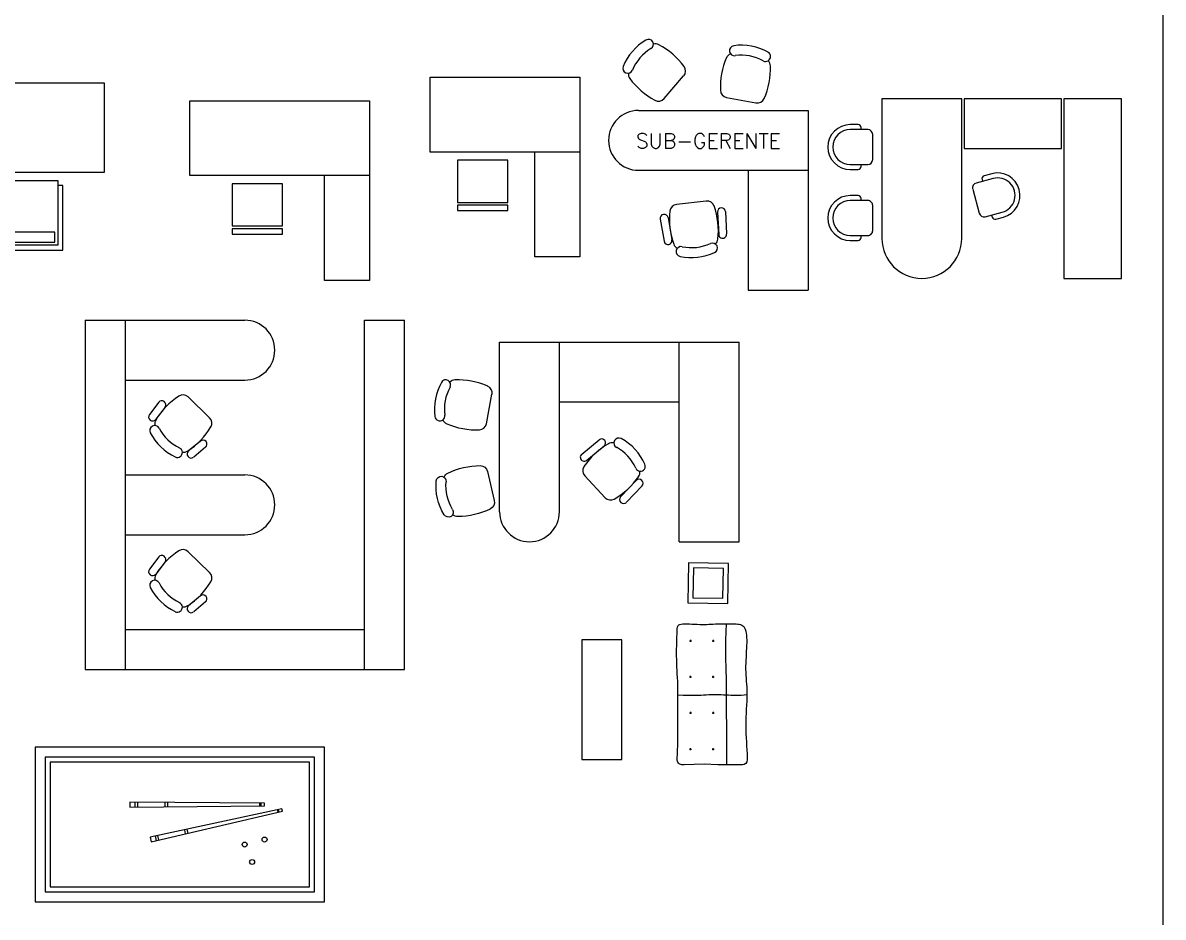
# Model space of a CAD drawing. Header units: millimetres. Extents: x 203.7 to 271.7, y 165.9 to 194.2.
# Drawn here: x 213.95 to 225.38, y 177.89 to 186.85 of the extents above; entities that cross this region are included whole.
import ezdxf
from ezdxf.enums import TextEntityAlignment as Align

# ---------------------------------------------------------------- set-up
doc = ezdxf.new("R2010")
doc.units = ezdxf.units.MM
doc.layers.add('MUEBLE', color=8, linetype='Continuous')
doc.layers.add('MURO-ACTUALES', color=1, linetype='Continuous')
doc.layers.add('textos norm', color=7, linetype='Continuous', lineweight=20)
doc.styles.add('RO', font='ROMANS.shx')

# ---------------------------------------------------------------- blocks, each defined once
blk = doc.blocks.new('C')
at = {"layer": 'MUEBLE'}
for p, q in [((-0.01, 0), (0.01, 0)), ((0, -0.01), (0, 0.01))]:
    blk.add_line(p, q, dxfattribs=at)
blk = doc.blocks.new('SILLA-VI')
at = {"layer": 'MUEBLE'}
blk.add_line((-0.15, -0.275), (0.15, -0.275), dxfattribs=at)
for centre, radius, start, end in [((-0.159, 0.199), 0.05, 108.4886, 288.4886), ((0, -0.275), 0.55, 71.5114, 108.4886), ((0.159, 0.199), 0.05, 251.5114, 71.5114), ((0.508, -0.05), 0.75, 167.1255, 192.8745), ((-0.15, 0.1), 0.075, 124.1222, 167.5099), ((0, -0.275), 0.45, 71.5114, 108.4886), ((0.15, 0.1), 0.075, 12.4901, 55.8778), ((-0.508, -0.05), 0.75, 347.1255, 12.8745), ((-0.15, -0.2), 0.075, 192.4901, 270), ((0.15, -0.2), 0.075, 270, 347.5099)]:
    blk.add_arc(centre, radius, start, end, dxfattribs=at)
blk = doc.blocks.new('E-14')
at = {"layer": 'MUEBLE'}
for p, q in [((-0.944, 1.753), (1.456, 1.753)), ((-0.944, 0.053), (-0.944, 1.753)), ((-0.344, 0.053), (-0.344, 1.753)), ((0.856, -0.247), (0.856, 1.753)), ((1.456, -0.247), (1.456, 1.753)), ((-1.075, 0.935), (-1.02, 1.23)), ((-0.344, 1.153), (0.856, 1.153)), ((-0.12, 0.631), (0.054, 0.774)), ((-0.069, 0.569), (0.105, 0.712)), ((-0.091, 0.414), (0.113, 0.194)), ((0.269, 0.203), (0.425, 0.366)), ((0.327, 0.148), (0.483, 0.31)), ((0.856, -0.247), (1.456, -0.247)), ((0.951, -0.458), (0.944, -0.858)), ((1.35, -0.465), (0.951, -0.458)), ((1, -0.509), (0.994, -0.809)), ((1.3, -0.514), (1, -0.509)), ((1.294, -0.814), (1.3, -0.514)), ((1.343, -0.865), (1.35, -0.465)), ((0.944, -0.858), (1.343, -0.865)), ((0.994, -0.809), (1.294, -0.814)), ((-0.12, -1.229), (-0.12, -2.429)), ((0.28, -1.229), (-0.12, -1.229)), ((0.28, -2.429), (0.28, -1.229)), ((-0.12, -2.429), (0.28, -2.429))]:
    blk.add_line(p, q, dxfattribs=at)
blk.add_lwpolyline([(1.532, -1.287), (1.531, -1.315), (1.529, -1.345), (1.527, -1.374), (1.526, -1.404), (1.524, -1.434), (1.523, -1.464), (1.522, -1.495), (1.522, -1.525), (1.523, -1.554), (1.525, -1.584), (1.527, -1.614), (1.529, -1.644), (1.531, -1.675), (1.533, -1.706), (1.535, -1.739), (1.535, -1.773), (1.535, -1.809), (1.533, -1.846), (1.531, -1.885), (1.529, -1.924), (1.527, -1.964), (1.525, -2.005), (1.524, -2.046), (1.524, -2.087), (1.524, -2.129), (1.525, -2.17), (1.527, -2.211), (1.53, -2.252), (1.532, -2.293), (1.534, -2.333), (1.536, -2.372), (1.537, -2.411), (1.537, -2.434, -0.395066), (1.49, -2.484), (1.481, -2.484), (1.381, -2.481), (1.245, -2.481), (1.105, -2.475), (0.905, -2.482), (0.883, -2.481, -0.414428), (0.836, -2.428), (0.836, -2.417), (0.839, -2.375), (0.84, -2.332), (0.842, -2.291), (0.843, -2.249), (0.843, -2.208), (0.843, -2.167), (0.844, -2.127), (0.843, -2.086), (0.843, -2.045), (0.843, -2.005), (0.843, -1.964), (0.843, -1.924), (0.844, -1.883), (0.844, -1.843), (0.844, -1.803), (0.843, -1.763), (0.843, -1.724), (0.842, -1.685), (0.841, -1.647), (0.839, -1.609), (0.837, -1.572), (0.836, -1.536), (0.834, -1.5), (0.832, -1.464), (0.831, -1.428), (0.83, -1.393), (0.83, -1.358), (0.83, -1.323), (0.831, -1.29), (0.832, -1.258), (0.833, -1.228), (0.834, -1.2), (0.835, -1.174), (0.835, -1.152), (0.836, -1.133), (0.837, -1.117), (0.839, -1.104), (0.842, -1.094), (0.847, -1.085), (0.854, -1.079), (0.864, -1.075), (0.877, -1.072), (0.893, -1.071), (0.913, -1.07), (0.935, -1.07), (0.959, -1.071), (0.984, -1.072), (1.01, -1.073), (1.036, -1.074), (1.062, -1.075), (1.086, -1.076), (1.11, -1.075), (1.132, -1.075), (1.154, -1.074), (1.176, -1.073), (1.198, -1.072), (1.219, -1.071), (1.241, -1.07), (1.263, -1.069), (1.285, -1.069), (1.307, -1.069), (1.328, -1.069), (1.35, -1.069), (1.37, -1.069), (1.39, -1.069), (1.409, -1.07), (1.427, -1.071), (1.443, -1.072), (1.458, -1.074), (1.472, -1.077), (1.484, -1.082), (1.495, -1.089), (1.504, -1.098), (1.512, -1.11), (1.519, -1.125), (1.524, -1.142), (1.528, -1.162), (1.531, -1.184), (1.532, -1.207), (1.533, -1.233), (1.533, -1.259)], format="xyb", close=True, dxfattribs=at)
for points in [[(1.327, -1.069), (1.324, -1.151), (1.321, -1.229), (1.321, -1.303), (1.321, -1.371), (1.322, -1.435), (1.323, -1.495), (1.325, -1.55), (1.326, -1.602), (1.327, -1.649), (1.327, -1.693), (1.327, -1.735), (1.327, -1.774), (1.327, -1.812), (1.327, -1.85), (1.327, -1.888), (1.327, -1.926), (1.327, -1.966), (1.328, -2.006), (1.329, -2.048), (1.329, -2.09), (1.33, -2.133), (1.331, -2.175), (1.332, -2.218), (1.332, -2.259), (1.332, -2.3), (1.331, -2.341), (1.33, -2.38), (1.33, -2.42), (1.329, -2.458), (1.329, -2.481)], [(0.845, -1.781), (0.897, -1.784), (0.942, -1.786), (0.981, -1.786), (1.016, -1.786), (1.047, -1.785), (1.075, -1.783), (1.101, -1.781), (1.126, -1.78), (1.152, -1.779), (1.177, -1.778), (1.202, -1.778), (1.226, -1.778), (1.251, -1.778), (1.276, -1.779), (1.301, -1.78), (1.325, -1.781), (1.349, -1.782), (1.374, -1.783), (1.399, -1.784), (1.424, -1.784), (1.45, -1.784), (1.477, -1.783), (1.506, -1.781), (1.535, -1.777)]]:
    blk.add_lwpolyline(points, dxfattribs=at)
for centre, radius, start, end in [((-1.484, 1.325), 0.05, 330.9107, 150.9107), ((-1.388, 1.299), 0.075, 91.8894, 135.2771), ((-1.362, 0.624), 0.75, 66.5248, 92.2738), ((-1.047, 1.082), 0.55, 150.9107, 187.8879), ((-1.047, 1.082), 0.45, 150.9107, 187.8879), ((-1.093, 1.243), 0.075, 349.3993, 66.9092), ((-1.542, 1.014), 0.05, 187.8879, 7.8879), ((-1.443, 1.004), 0.075, 203.5215, 246.9092), ((-1.175, 1.623), 0.75, 246.5248, 272.2738), ((-1.149, 0.949), 0.075, 271.8894, 349.3993), ((0.521, 0.084), 0.75, 119.8939, 145.643), ((0.079, 0.743), 0.04, 309.3801, 129.3801), ((0.184, 0.669), 0.075, 76.8906, 120.2784), ((0.251, 0.742), 0.05, 61.257, 241.257), ((0.011, 0.304), 0.45, 24.2799, 61.257), ((0.011, 0.304), 0.55, 24.2799, 61.257), ((-0.095, 0.6), 0.04, 129.3801, 309.3801), ((-0.036, 0.465), 0.075, 145.2585, 222.7684), ((0.467, 0.509), 0.05, 204.2799, 24.2799), ((0.388, 0.448), 0.075, 325.2585, 8.6462), ((-0.169, 0.83), 0.75, 299.8939, 325.643), ((0.454, 0.338), 0.04, 316.1567, 136.1567), ((0.168, 0.245), 0.075, 222.7684, 300.2784), ((0.298, 0.175), 0.04, 136.1567, 316.1567), ((-0.644, 0.053), 0.3, 180, 0)]:
    blk.add_arc(centre, radius, start, end, dxfattribs=at)
at = {"layer": 'MUEBLE', "xscale": -1}
for name, p, rotation in [('SILLA-VI', (-1.299, 0.249), 103.030775591896), ('C', (0.971, -1.6), 270), ('C', (1.198, -1.6), 270), ('C', (0.971, -2.324), 270), ('C', (1.198, -2.324), 270)]:
    blk.add_blockref(name, p, dxfattribs=dict(at, rotation=rotation))
at = {"layer": 'MUEBLE', "rotation": 270}
for p in [(0.971, -1.239), (1.198, -1.239), (0.971, -1.963), (1.198, -1.963)]:
    blk.add_blockref('C', p, dxfattribs=at)
blk = doc.blocks.new('E-7')
at = {"layer": 'MUEBLE'}
for p, q in [((-0.822, 0.83), (0.678, 0.83)), ((-0.822, 0.08), (-0.822, 0.83)), ((0.678, 0.83), (0.678, -0.97)), ((0.678, 0.08), (-0.822, 0.08)), ((0.228, -0.97), (0.228, 0.08)), ((-0.549, -0.002), (-0.549, -0.424)), ((-0.549, -0.002), (-0.549, -0.002)), ((-0.045, -0.002), (-0.549, -0.002)), ((-0.045, -0.424), (-0.045, -0.002)), ((-0.549, -0.424), (-0.045, -0.424)), ((-0.549, -0.453), (-0.549, -0.507)), ((-0.045, -0.453), (-0.549, -0.453)), ((-0.045, -0.507), (-0.045, -0.453)), ((-0.549, -0.507), (-0.045, -0.507)), ((0.678, -0.97), (0.228, -0.97))]:
    blk.add_line(p, q, dxfattribs=at)
blk = doc.blocks.new('BILLA-02')
for p, q in [((-0.124, 0.937), (-0.099, 0.943)), ((-0.122, 0.925), (-0.096, 0.931)), ((-0.188, 0.762), (-0.162, 0.762)), ((-0.188, 0.75), (-0.162, 0.75)), ((0.071, 0.02), (0.113, 0.03)), ((0.077, -0.004), (0.119, 0.005)), ((-0.197, -0.175), (-0.153, -0.175)), ((-0.197, -0.2), (-0.153, -0.2)), ((0.134, -0.273), (0.181, -0.262)), ((0.139, -0.298), (0.187, -0.287)), ((-0.2, -0.5), (-0.15, -0.5)), ((-0.199, -0.475), (-0.151, -0.475))]:
    blk.add_line(p, q)
for points in [[(0.8, 1.4), (-0.75, 1.4), (-0.75, -1.5), (0.8, -1.5)], [(0.7, 1.3), (-0.65, 1.3), (-0.65, -1.4), (0.7, -1.4)], [(0.65, 1.25), (-0.6, 1.25), (-0.6, -1.35), (0.65, -1.35)], [(-0.132, 0.974), (0.15, -0.346), (0.198, -0.336), (-0.108, 0.979)], [(-0.188, 0.8), (-0.2, -0.55), (-0.15, -0.55), (-0.163, 0.8)]]:
    blk.add_lwpolyline(points, close=True)
for centre in [(0.175, 0.8), (0.4, 0.675), (0.225, 0.6)]:
    blk.add_circle(centre, 0.025)
blk = doc.blocks.new('B-2')
at = {"layer": 'MUEBLE'}
blk.add_blockref('BILLA-02', (0.75, -1.4), dxfattribs=at)
blk = doc.blocks.new('ESCRI-12')
at = {"layer": 'MUEBLE'}
for p, q in [((-1.6, 1.85), (0, 1.85)), ((-1.6, 1.85), (-1.6, -1.65)), ((-1.2, 1.85), (-1.2, -1.65)), ((1.2, -1.65), (1.2, 1.85)), ((1.2, 1.85), (1.6, 1.85)), ((1.6, -1.65), (1.6, 1.85)), ((-1.2, 1.25), (0, 1.25)), ((-0.353, 0.873), (-0.569, 1.081)), ((-0.863, 1.028), (-0.957, 0.906)), ((-0.8, 0.979), (-0.893, 0.857)), ((-0.446, 0.638), (-0.564, 0.54)), ((-0.395, 0.577), (-0.513, 0.479)), ((-1.2, 0.3), (0, 0.3)), ((-1.2, -0.3), (0, -0.3)), ((-0.863, -0.522), (-0.957, -0.644)), ((-0.8, -0.571), (-0.893, -0.693)), ((-0.353, -0.677), (-0.569, -0.469)), ((-0.446, -0.912), (-0.564, -1.01)), ((-0.395, -0.973), (-0.513, -1.071)), ((-1.2, -1.25), (1.2, -1.25)), ((-1.6, -1.65), (1.6, -1.65))]:
    blk.add_line(p, q, dxfattribs=at)
for centre, radius, start, end in [((0, 1.55), 0.3, 270, 90), ((-0.251, 0.462), 0.75, 123.2109, 148.9599), ((-0.832, 1.004), 0.04, 322.5806, 142.5806), ((-0.621, 1.027), 0.075, 46.0854, 123.5953), ((-0.925, 0.881), 0.04, 142.5806, 322.5806), ((-0.829, 0.811), 0.075, 148.5755, 191.9632), ((-0.405, 0.819), 0.075, 328.5755, 46.0854), ((-0.904, 0.745), 0.05, 27.5968, 207.5968), ((-0.461, 0.977), 0.55, 207.5968, 244.574), ((-0.461, 0.977), 0.45, 207.5968, 244.574), ((-0.983, 1.167), 0.75, 303.2109, 328.9599), ((-0.42, 0.608), 0.04, 309.5902, 129.5902), ((-0.676, 0.525), 0.05, 244.574, 64.574), ((-0.613, 0.603), 0.075, 260.2076, 303.5953), ((-0.539, 0.509), 0.04, 129.5902, 309.5902), ((0, 0), 0.3, 270, 90), ((-0.621, -0.523), 0.075, 46.0854, 123.5953), ((-0.251, -1.088), 0.75, 123.2109, 148.9599), ((-0.832, -0.546), 0.04, 322.5806, 142.5806), ((-0.925, -0.669), 0.04, 142.5806, 322.5806), ((-0.405, -0.731), 0.075, 328.5755, 46.0854), ((-0.904, -0.805), 0.05, 27.5968, 207.5968), ((-0.829, -0.739), 0.075, 148.5755, 191.9632), ((-0.461, -0.573), 0.45, 207.5968, 244.574), ((-0.983, -0.383), 0.75, 303.2109, 328.9599), ((-0.461, -0.573), 0.55, 207.5968, 244.574), ((-0.42, -0.942), 0.04, 309.5902, 129.5902), ((-0.676, -1.025), 0.05, 244.574, 64.574), ((-0.613, -0.947), 0.075, 260.2076, 303.5953), ((-0.539, -1.041), 0.04, 129.5902, 309.5902)]:
    blk.add_arc(centre, radius, start, end, dxfattribs=at)
blk = doc.blocks.new('E-13')
at = {"layer": 'MUEBLE'}
blk.add_blockref('ESCRI-12', (-0.457, 0.251), dxfattribs=at)
blk = doc.blocks.new('E-6')
at = {"layer": 'MUEBLE'}
for p, q in [((-0.903, 0.028), (-0.903, 0.778)), ((-0.903, 0.778), (0.897, 0.778)), ((0.897, 0.778), (0.897, -1.022)), ((0.897, 0.028), (-0.903, 0.028)), ((0.447, -1.022), (0.447, 0.028)), ((-0.48, -0.054), (-0.48, -0.476)), ((-0.48, -0.054), (-0.48, -0.054)), ((0.024, -0.054), (-0.48, -0.054)), ((0.024, -0.476), (0.024, -0.054)), ((-0.48, -0.476), (0.024, -0.476)), ((-0.48, -0.506), (-0.48, -0.559)), ((0.024, -0.506), (-0.48, -0.506)), ((-0.48, -0.559), (0.024, -0.559)), ((0.024, -0.559), (0.024, -0.506)), ((0.897, -1.022), (0.447, -1.022))]:
    blk.add_line(p, q, dxfattribs=at)
blk = doc.blocks.new('E-5')
at = {"layer": 'MUEBLE'}
for p, q in [((-0.681, -0.287), (-0.681, 0.613)), ((-0.681, 0.613), (0.819, 0.613)), ((0.819, 0.613), (0.819, -0.287)), ((0.819, -0.287), (-0.681, -0.287)), ((-0.296, -0.416), (-0.296, -1.066)), ((-0.292, -0.416), (-0.296, -0.416)), ((-0.246, -0.416), (-0.292, -0.416)), ((-0.246, -1.016), (-0.246, -0.366)), ((-0.246, -0.366), (0.354, -0.366)), ((0.354, -0.366), (0.354, -1.016)), ((0.404, -0.416), (0.354, -0.416)), ((0.404, -1.066), (0.404, -0.416)), ((-0.215, -0.885), (-0.215, -0.985)), ((0.325, -0.885), (-0.215, -0.885)), ((0.325, -0.985), (0.325, -0.885)), ((0.354, -1.016), (-0.246, -1.016)), ((-0.215, -0.985), (0.325, -0.985)), ((-0.296, -1.066), (0.404, -1.066))]:
    blk.add_line(p, q, dxfattribs=at)
blk = doc.blocks.new('ESCRI-08')
at = {"layer": 'MUEBLE'}
for p, q in [((-1.455, 0.191), (-1.63, 0.191)), ((-1.405, -0.109), (-1.405, 0.141)), ((-1.63, -0.159), (-1.455, -0.159)), ((-0.199, -0.299), (-0.368, -0.345)), ((-0.403, -0.406), (-0.338, -0.647)), ((-1.551, -0.47), (-1.63, -0.47)), ((-1.521, -0.52), (-1.521, -0.5)), ((-0.277, -0.683), (-0.108, -0.637)), ((-1.521, -0.89), (-1.521, -0.87)), ((-1.63, -0.92), (-1.551, -0.92))]:
    blk.add_line(p, q, dxfattribs=at)
for points in [[(-1.313, -0.9, 1), (-0.513, -0.9), (-0.513, 0.5), (-1.313, 0.5)], [(-1.455, -0.52), (-1.63, -0.52, 1), (-1.63, -0.87), (-1.455, -0.87, 0.414214), (-1.405, -0.82), (-1.405, -0.57, 0.414214)]]:
    blk.add_lwpolyline(points, format="xyb", close=True, dxfattribs=at)
for points in [[(-0.488, 0), (0.488, 0), (0.488, 0.5), (-0.488, 0.5)], [(1.087, 0.5), (0.512, 0.5), (0.512, -1.3), (1.087, -1.3)]]:
    blk.add_lwpolyline(points, close=True, dxfattribs=at)
for points in [[(-1.521, 0.191), (-1.521, 0.211, 0.414214), (-1.551, 0.241), (-1.63, 0.241, 1), (-1.63, -0.209), (-1.551, -0.209, 0.414214), (-1.521, -0.179), (-1.521, -0.159)], [(-0.213, -0.665), (-0.207, -0.685, 0.414214), (-0.171, -0.706), (-0.095, -0.685, 1), (-0.212, -0.251), (-0.288, -0.271, 0.414214), (-0.309, -0.308), (-0.304, -0.327)]]:
    blk.add_lwpolyline(points, format="xyb", dxfattribs=at)
for centre, radius, start, end in [((-1.63, 0.016), 0.175, 90, 270), ((-1.455, 0.141), 0.05, 360, 90), ((-1.455, -0.109), 0.05, 270, 0), ((-0.153, -0.468), 0.175, 285.063, 105.063), ((-0.355, -0.393), 0.05, 105.063, 192.9267), ((-1.63, -0.695), 0.225, 90, 270), ((-1.551, -0.5), 0.03, 0, 90), ((-0.29, -0.634), 0.05, 195.063, 285.063), ((-1.551, -0.89), 0.03, 270, 0)]:
    blk.add_arc(centre, radius, start, end, dxfattribs=at)
blk = doc.blocks.new('E-9')
at = {"layer": 'MUEBLE'}
blk.add_blockref('ESCRI-08', (0.338, 0.62), dxfattribs=at)
blk = doc.blocks.new('ESCRI-07')
at = {"layer": 'MUEBLE'}
for p, q in [((-0.594, 0.719), (-0.398, 0.946)), ((0.032, 0.73), (0.327, 0.675)), ((-0.85, 0.6), (0.85, 0.6)), ((0.85, 0.6), (0.85, -1.2)), ((-0.85, 0), (0.85, 0)), ((0.25, 0), (0.25, -1.2)), ((-0.171, -0.308), (-0.469, -0.342)), ((-0.059, -0.418), (-0.047, -0.643)), ((0.021, -0.414), (0.033, -0.638)), ((-0.633, -0.488), (-0.594, -0.71)), ((-0.554, -0.474), (-0.516, -0.696)), ((0.25, -1.2), (0.85, -1.2))]:
    blk.add_line(p, q, dxfattribs=at)
for centre, radius, start, end in [((-0.496, 0.832), 0.55, 120.6652, 157.6423), ((-0.751, 1.262), 0.05, 300.6652, 120.6652), ((-0.681, 1.191), 0.075, 61.6438, 105.0315), ((-0.998, 0.595), 0.75, 36.2792, 62.0282), ((-0.496, 0.832), 0.45, 120.6652, 157.6423), ((0.101, 1.099), 0.075, 113.5215, 156.9092), ((0.111, 1.198), 0.05, 97.8879, 277.8879), ((0.18, 0.703), 0.55, 60.9107, 97.8879), ((0.18, 0.703), 0.45, 60.9107, 97.8879), ((0.423, 1.14), 0.05, 240.9107, 60.9107), ((-0.958, 1.022), 0.05, 157.6423, 337.6423), ((-0.454, 0.995), 0.075, 319.1537, 36.6636), ((0.72, 0.83), 0.75, 156.5248, 182.2738), ((-0.278, 1.017), 0.75, 336.5248, 2.2738), ((0.396, 1.044), 0.075, 1.8894, 45.2771), ((-0.877, 0.964), 0.075, 173.2759, 216.6636), ((-0.334, 1.364), 0.75, 216.2792, 242.0282), ((0.046, 0.804), 0.075, 181.8894, 259.3993), ((-0.651, 0.768), 0.075, 241.6438, 319.1537), ((0.341, 0.749), 0.075, 259.3993, 336.9092), ((-0.85, 0.3), 0.3, 90, 270), ((-0.461, -0.417), 0.075, 96.483, 173.993), ((-0.163, -0.383), 0.075, 18.9731, 96.483), ((-0.594, -0.481), 0.04, 9.8713, 189.8713), ((0.21, -0.492), 0.75, 173.6085, 199.3576), ((-0.8, -0.606), 0.75, 353.6085, 19.3576), ((-0.019, -0.416), 0.04, 3.0948, 183.0948), ((-0.007, -0.641), 0.04, 183.0948, 3.0948), ((-0.555, -0.703), 0.04, 189.8713, 9.8713), ((-0.427, -0.715), 0.075, 198.9731, 242.3608), ((-0.424, -0.814), 0.05, 77.9945, 257.9945), ((-0.32, -0.325), 0.45, 257.9945, 294.9716), ((-0.109, -0.779), 0.05, 294.9716, 114.9716), ((-0.129, -0.681), 0.075, 310.6052, 353.993), ((-0.32, -0.325), 0.55, 257.9945, 294.9716)]:
    blk.add_arc(centre, radius, start, end, dxfattribs=at)
at = {"layer": 'textos norm', "style": 'RO'}
blk.add_text('SUB-GERENTE', height=0.15, dxfattribs=at).set_placement((-0.15, 0.295), align=Align.MIDDLE)
blk = doc.blocks.new('E-8')
at = {"layer": 'MUEBLE'}
blk.add_blockref('ESCRI-07', (0.156, 0.265), dxfattribs=at)

msp = doc.modelspace()

# ---------------------------------------------------------------- linework, layer by layer
at = {"layer": 'MURO-ACTUALES'}
msp.add_lwpolyline([(203.675, 166.181), (225.375, 166.181), (225.375, 194.181), (203.675, 194.181)], close=True, dxfattribs=at)

# ---------------------------------------------------------------- block references
for name, p in [('E-8', (220.811, 185.105)), ('E-5', (213.941, 185.635)), ('E-7', (218.851, 185.473)), ('E-9', (223.531, 184.967)), ('E-6', (216.523, 185.289)), ('E-13', (216.628, 181.767)), ('E-14', (219.668, 181.896))]:
    msp.add_blockref(name, p)
at = {"rotation": 270}
msp.add_blockref('B-2', (216.969, 179.59), dxfattribs=at)

doc.saveas('drawing.dxf')
